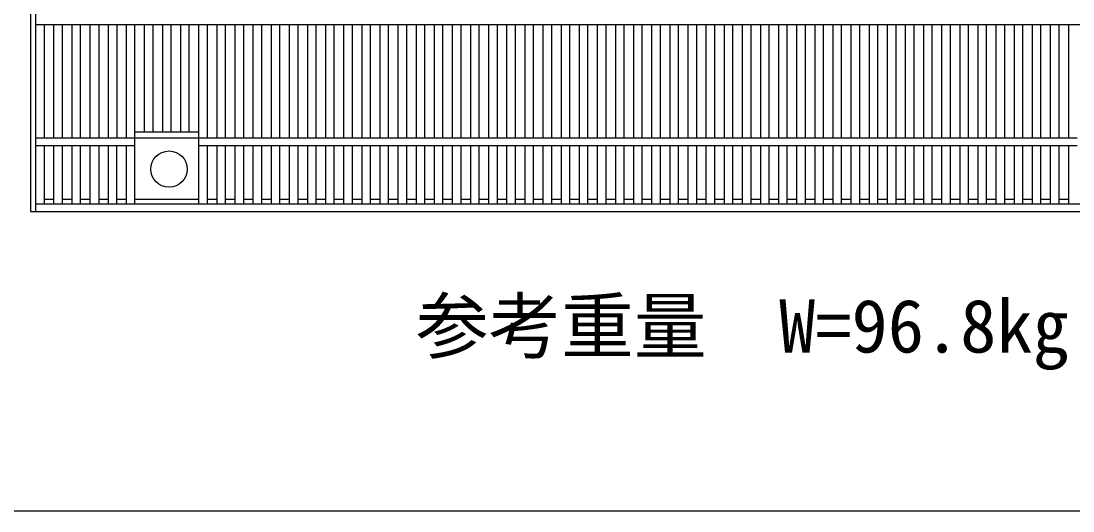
# Model space of a CAD drawing. Units: millimetres, scale not verified. Extents: x -16800 to 16800, y -5940 to 5940.
# Drawn here: x -4403 to -3534, y 1058 to 1463 of the extents above; entities that cross this region are included whole.
import ezdxf
from ezdxf.enums import TextEntityAlignment as Align

# ---------------------------------------------------------------- set-up
doc = ezdxf.new("R2010")
doc.units = ezdxf.units.MM
doc.header["$LTSCALE"] = 20
for name, color, linetype, lineweight in [('0-0_DIM', 7, 'Continuous', 25), ('0-2_HATCH', 6, 'Continuous', 25), ('0-6_TXT', 7, 'Continuous', 25)]:
    doc.layers.add(name, color=color, linetype=linetype, lineweight=lineweight)
doc.styles.add('ＭＳ ゴシック', font='')
doc.styles.get('ＭＳ ゴシック').set_extended_font_data('MS Gothic')

msp = doc.modelspace()

# ---------------------------------------------------------------- linework, layer by layer
at = {"layer": '0-2_HATCH'}
for p, q in [((-4390.63, 1305.97), (-4390.63, 1920.97)), ((-4390.63, 1460.47), (-3395.63, 1460.47)), ((-4383.63, 1366.47), (-4383.63, 1460.47)), ((-4375.66, 1366.47), (-4375.66, 1460.47)), ((-4368.66, 1366.47), (-4368.66, 1460.47)), ((-4360.69, 1366.47), (-4360.69, 1460.47)), ((-4353.69, 1366.47), (-4353.69, 1460.47)), ((-4345.72, 1366.47), (-4345.72, 1460.47)), ((-4338.72, 1460.47), (-4338.72, 1366.47)), ((-4330.75, 1366.47), (-4330.75, 1460.47)), ((-4323.75, 1460.47), (-4323.75, 1366.47)), ((-4315.78, 1366.47), (-4315.78, 1460.47)), ((-4308.78, 1311.97), (-4308.78, 1460.47)), ((-4300.81, 1371.47), (-4300.81, 1460.47)), ((-4293.81, 1371.47), (-4293.81, 1460.47)), ((-4285.84, 1371.47), (-4285.84, 1460.47)), ((-4278.84, 1371.47), (-4278.84, 1460.47)), ((-4270.87, 1371.47), (-4270.87, 1460.47)), ((-4263.87, 1371.47), (-4263.87, 1460.47)), ((-4255.9, 1311.97), (-4255.9, 1460.47)), ((-4248.9, 1366.47), (-4248.9, 1460.47)), ((-4240.93, 1366.47), (-4240.93, 1460.47)), ((-4233.93, 1366.47), (-4233.93, 1460.47)), ((-4225.96, 1366.47), (-4225.96, 1460.47)), ((-4218.96, 1366.47), (-4218.96, 1460.47)), ((-4210.99, 1366.47), (-4210.99, 1460.47)), ((-4203.99, 1366.47), (-4203.99, 1460.47)), ((-4196.02, 1366.47), (-4196.02, 1460.47)), ((-4189.02, 1366.47), (-4189.02, 1460.47)), ((-4181.05, 1366.47), (-4181.05, 1460.47)), ((-4174.05, 1366.47), (-4174.05, 1460.47)), ((-4166.08, 1366.47), (-4166.08, 1460.47)), ((-4159.08, 1366.47), (-4159.08, 1460.47)), ((-4151.11, 1366.47), (-4151.11, 1460.47)), ((-4144.11, 1366.47), (-4144.11, 1460.47)), ((-4136.14, 1366.47), (-4136.14, 1460.47)), ((-4129.14, 1366.47), (-4129.14, 1460.47)), ((-4121.17, 1366.47), (-4121.17, 1460.47)), ((-4114.17, 1366.47), (-4114.17, 1460.47)), ((-4106.2, 1366.47), (-4106.2, 1460.47)), ((-4099.2, 1366.47), (-4099.2, 1460.47)), ((-4091.23, 1366.47), (-4091.23, 1460.47)), ((-4084.23, 1366.47), (-4084.23, 1460.47)), ((-4076.26, 1366.47), (-4076.26, 1460.47)), ((-4069.26, 1366.47), (-4069.26, 1460.47)), ((-4061.29, 1366.47), (-4061.29, 1460.47)), ((-4054.29, 1366.47), (-4054.29, 1460.47)), ((-4046.33, 1366.47), (-4046.33, 1460.47)), ((-4039.33, 1366.47), (-4039.33, 1460.47)), ((-4031.36, 1366.47), (-4031.36, 1460.47)), ((-4024.36, 1366.47), (-4024.36, 1460.47)), ((-4016.39, 1366.47), (-4016.39, 1460.47)), ((-4009.39, 1366.47), (-4009.39, 1460.47)), ((-4001.42, 1366.47), (-4001.42, 1460.47)), ((-3994.42, 1366.47), (-3994.42, 1460.47)), ((-3986.45, 1366.47), (-3986.45, 1460.47)), ((-3979.45, 1366.47), (-3979.45, 1460.47)), ((-3971.48, 1366.47), (-3971.48, 1460.47)), ((-3964.48, 1366.47), (-3964.48, 1460.47)), ((-3956.51, 1366.47), (-3956.51, 1460.47)), ((-3949.51, 1366.47), (-3949.51, 1460.47)), ((-3941.54, 1366.47), (-3941.54, 1460.47)), ((-3934.54, 1366.47), (-3934.54, 1460.47)), ((-3926.57, 1366.47), (-3926.57, 1460.47)), ((-3919.57, 1366.47), (-3919.57, 1460.47)), ((-3911.6, 1366.47), (-3911.6, 1460.47)), ((-3904.6, 1366.47), (-3904.6, 1460.47)), ((-3896.63, 1366.47), (-3896.63, 1460.47)), ((-3889.63, 1366.47), (-3889.63, 1460.47)), ((-3881.66, 1366.47), (-3881.66, 1460.47)), ((-3874.66, 1366.47), (-3874.66, 1460.47)), ((-3866.69, 1366.47), (-3866.69, 1460.47)), ((-3859.69, 1366.47), (-3859.69, 1460.47)), ((-3851.72, 1366.47), (-3851.72, 1460.47)), ((-3844.72, 1366.47), (-3844.72, 1460.47)), ((-3836.75, 1366.47), (-3836.75, 1460.47)), ((-3829.75, 1366.47), (-3829.75, 1460.47)), ((-3821.78, 1366.47), (-3821.78, 1460.47)), ((-3814.78, 1366.47), (-3814.78, 1460.47)), ((-3806.81, 1366.47), (-3806.81, 1460.47)), ((-3799.81, 1366.47), (-3799.81, 1460.47)), ((-3791.84, 1366.47), (-3791.84, 1460.47)), ((-3784.84, 1366.47), (-3784.84, 1460.47)), ((-3776.87, 1366.47), (-3776.87, 1460.47)), ((-3769.87, 1366.47), (-3769.87, 1460.47)), ((-3761.9, 1366.47), (-3761.9, 1460.47)), ((-3754.9, 1366.47), (-3754.9, 1460.47)), ((-3746.93, 1366.47), (-3746.93, 1460.47)), ((-3739.93, 1366.47), (-3739.93, 1460.47)), ((-3731.96, 1366.47), (-3731.96, 1460.47)), ((-3724.96, 1366.47), (-3724.96, 1460.47)), ((-3716.99, 1366.47), (-3716.99, 1460.47)), ((-3709.99, 1366.47), (-3709.99, 1460.47)), ((-3702.02, 1366.47), (-3702.02, 1460.47)), ((-3695.02, 1366.47), (-3695.02, 1460.47)), ((-3687.05, 1366.47), (-3687.05, 1460.47)), ((-3680.05, 1366.47), (-3680.05, 1460.47)), ((-3672.08, 1366.47), (-3672.08, 1460.47)), ((-3665.08, 1366.47), (-3665.08, 1460.47)), ((-3657.11, 1366.47), (-3657.11, 1460.47)), ((-3650.11, 1366.47), (-3650.11, 1460.47)), ((-3642.14, 1366.47), (-3642.14, 1460.47)), ((-3635.14, 1366.47), (-3635.14, 1460.47)), ((-3627.17, 1366.47), (-3627.17, 1460.47)), ((-3620.17, 1366.47), (-3620.17, 1460.47)), ((-3612.2, 1366.47), (-3612.2, 1460.47)), ((-3605.2, 1366.47), (-3605.2, 1460.47)), ((-3597.23, 1366.47), (-3597.23, 1460.47)), ((-3590.23, 1366.47), (-3590.23, 1460.47)), ((-3582.26, 1366.47), (-3582.26, 1460.47)), ((-3575.26, 1366.47), (-3575.26, 1460.47)), ((-3567.29, 1366.47), (-3567.29, 1460.47)), ((-3560.29, 1366.47), (-3560.29, 1460.47)), ((-3552.33, 1366.47), (-3552.33, 1460.47)), ((-3545.33, 1366.47), (-3545.33, 1460.47)), ((-3537.36, 1366.47), (-3537.36, 1460.47)), ((-4308.78, 1366.47), (-4390.63, 1366.47)), ((-4255.9, 1371.47), (-4308.78, 1371.47)), ((-4308.78, 1366.97), (-4255.9, 1366.97)), ((-3530.36, 1366.47), (-4255.9, 1366.47)), ((-4390.63, 1360.47), (-4308.78, 1360.47)), ((-4383.63, 1311.97), (-4383.63, 1360.47)), ((-4375.66, 1311.97), (-4375.66, 1360.47)), ((-4368.66, 1311.97), (-4368.66, 1360.47)), ((-4360.69, 1311.97), (-4360.69, 1360.47)), ((-4353.69, 1311.97), (-4353.69, 1360.47)), ((-4345.72, 1311.97), (-4345.72, 1360.47)), ((-4338.72, 1360.47), (-4338.72, 1311.97)), ((-4330.75, 1311.97), (-4330.75, 1360.47)), ((-4323.75, 1311.97), (-4323.75, 1360.47)), ((-4315.78, 1311.97), (-4315.78, 1360.47)), ((-4255.9, 1360.47), (-3530.36, 1360.47)), ((-4248.9, 1311.97), (-4248.9, 1360.47)), ((-4240.93, 1311.97), (-4240.93, 1360.47)), ((-4233.93, 1311.97), (-4233.93, 1360.47)), ((-4225.96, 1311.97), (-4225.96, 1360.47)), ((-4218.96, 1311.97), (-4218.96, 1360.47)), ((-4210.99, 1311.97), (-4210.99, 1360.47)), ((-4203.99, 1311.97), (-4203.99, 1360.47)), ((-4196.02, 1311.97), (-4196.02, 1360.47)), ((-4189.02, 1311.97), (-4189.02, 1360.47)), ((-4181.05, 1311.97), (-4181.05, 1360.47)), ((-4174.05, 1311.97), (-4174.05, 1360.47)), ((-4166.08, 1311.97), (-4166.08, 1360.47)), ((-4159.08, 1311.97), (-4159.08, 1360.47)), ((-4151.11, 1311.97), (-4151.11, 1360.47)), ((-4144.11, 1311.97), (-4144.11, 1360.47)), ((-4136.14, 1311.97), (-4136.14, 1360.47)), ((-4129.14, 1311.97), (-4129.14, 1360.47)), ((-4121.17, 1311.97), (-4121.17, 1360.47)), ((-4114.17, 1311.97), (-4114.17, 1360.47)), ((-4106.2, 1311.97), (-4106.2, 1360.47)), ((-4099.2, 1311.97), (-4099.2, 1360.47)), ((-4091.23, 1311.97), (-4091.23, 1360.47)), ((-4084.23, 1311.97), (-4084.23, 1360.47)), ((-4076.26, 1311.97), (-4076.26, 1360.47)), ((-4069.26, 1311.97), (-4069.26, 1360.47)), ((-4061.29, 1311.97), (-4061.29, 1360.47)), ((-4054.29, 1311.97), (-4054.29, 1360.47)), ((-4046.33, 1311.97), (-4046.33, 1360.47)), ((-4039.33, 1311.97), (-4039.33, 1360.47)), ((-4031.36, 1311.97), (-4031.36, 1360.47)), ((-4024.36, 1311.97), (-4024.36, 1360.47)), ((-4016.39, 1311.97), (-4016.39, 1360.47)), ((-4009.39, 1311.97), (-4009.39, 1360.47)), ((-4001.42, 1311.97), (-4001.42, 1360.47)), ((-3994.42, 1311.97), (-3994.42, 1360.47)), ((-3986.45, 1311.97), (-3986.45, 1360.47)), ((-3979.45, 1311.97), (-3979.45, 1360.47)), ((-3971.48, 1311.97), (-3971.48, 1360.47)), ((-3964.48, 1311.97), (-3964.48, 1360.47)), ((-3956.51, 1311.97), (-3956.51, 1360.47)), ((-3949.51, 1311.97), (-3949.51, 1360.47)), ((-3941.54, 1311.97), (-3941.54, 1360.47)), ((-3934.54, 1311.97), (-3934.54, 1360.47)), ((-3926.57, 1311.97), (-3926.57, 1360.47)), ((-3919.57, 1311.97), (-3919.57, 1360.47)), ((-3911.6, 1311.97), (-3911.6, 1360.47)), ((-3904.6, 1311.97), (-3904.6, 1360.47)), ((-3896.63, 1311.97), (-3896.63, 1360.47)), ((-3889.63, 1311.97), (-3889.63, 1360.47)), ((-3881.66, 1311.97), (-3881.66, 1360.47)), ((-3874.66, 1311.97), (-3874.66, 1360.47)), ((-3866.69, 1311.97), (-3866.69, 1360.47)), ((-3859.69, 1311.97), (-3859.69, 1360.47)), ((-3851.72, 1311.97), (-3851.72, 1360.47)), ((-3844.72, 1311.97), (-3844.72, 1360.47)), ((-3836.75, 1311.97), (-3836.75, 1360.47)), ((-3829.75, 1311.97), (-3829.75, 1360.47)), ((-3821.78, 1311.97), (-3821.78, 1360.47)), ((-3814.78, 1311.97), (-3814.78, 1360.47)), ((-3806.81, 1311.97), (-3806.81, 1360.47)), ((-3799.81, 1311.97), (-3799.81, 1360.47)), ((-3791.84, 1311.97), (-3791.84, 1360.47)), ((-3784.84, 1311.97), (-3784.84, 1360.47)), ((-3776.87, 1311.97), (-3776.87, 1360.47)), ((-3769.87, 1311.97), (-3769.87, 1360.47)), ((-3761.9, 1311.97), (-3761.9, 1360.47)), ((-3754.9, 1311.97), (-3754.9, 1360.47)), ((-3746.93, 1311.97), (-3746.93, 1360.47)), ((-3739.93, 1311.97), (-3739.93, 1360.47)), ((-3731.96, 1311.97), (-3731.96, 1360.47)), ((-3724.96, 1311.97), (-3724.96, 1360.47)), ((-3716.99, 1311.97), (-3716.99, 1360.47)), ((-3709.99, 1311.97), (-3709.99, 1360.47)), ((-3702.02, 1311.97), (-3702.02, 1360.47)), ((-3695.02, 1311.97), (-3695.02, 1360.47)), ((-3687.05, 1311.97), (-3687.05, 1360.47)), ((-3680.05, 1311.97), (-3680.05, 1360.47)), ((-3672.08, 1311.97), (-3672.08, 1360.47)), ((-3665.08, 1311.97), (-3665.08, 1360.47)), ((-3657.11, 1311.97), (-3657.11, 1360.47)), ((-3650.11, 1311.97), (-3650.11, 1360.47)), ((-3642.14, 1311.97), (-3642.14, 1360.47)), ((-3635.14, 1311.97), (-3635.14, 1360.47)), ((-3627.17, 1311.97), (-3627.17, 1360.47)), ((-3620.17, 1311.97), (-3620.17, 1360.47)), ((-3612.2, 1311.97), (-3612.2, 1360.47)), ((-3605.2, 1311.97), (-3605.2, 1360.47)), ((-3597.23, 1311.97), (-3597.23, 1360.47)), ((-3590.23, 1311.97), (-3590.23, 1360.47)), ((-3582.26, 1311.97), (-3582.26, 1360.47)), ((-3575.26, 1311.97), (-3575.26, 1360.47)), ((-3567.29, 1311.97), (-3567.29, 1360.47)), ((-3560.29, 1311.97), (-3560.29, 1360.47)), ((-3552.33, 1311.97), (-3552.33, 1360.47)), ((-3545.33, 1311.97), (-3545.33, 1360.47)), ((-3537.36, 1311.97), (-3537.36, 1360.47)), ((-4375.66, 1315.97), (-4383.63, 1315.97)), ((-4360.69, 1315.97), (-4368.66, 1315.97)), ((-4345.72, 1315.97), (-4353.69, 1315.97)), ((-4330.75, 1315.97), (-4338.72, 1315.97)), ((-4315.78, 1315.97), (-4323.75, 1315.97)), ((-4255.9, 1315.97), (-4308.78, 1315.97)), ((-4240.93, 1315.97), (-4248.9, 1315.97)), ((-4225.96, 1315.97), (-4233.93, 1315.97)), ((-4210.99, 1315.97), (-4218.96, 1315.97)), ((-4196.02, 1315.97), (-4203.99, 1315.97)), ((-4181.05, 1315.97), (-4189.02, 1315.97)), ((-4166.08, 1315.97), (-4174.05, 1315.97)), ((-4151.11, 1315.97), (-4159.08, 1315.97)), ((-4136.14, 1315.97), (-4144.11, 1315.97)), ((-4121.17, 1315.97), (-4129.14, 1315.97)), ((-4106.2, 1315.97), (-4114.17, 1315.97)), ((-4091.23, 1315.97), (-4099.2, 1315.97)), ((-4076.26, 1315.97), (-4084.23, 1315.97)), ((-4061.29, 1315.97), (-4069.26, 1315.97)), ((-4046.33, 1315.97), (-4054.29, 1315.97)), ((-4031.36, 1315.97), (-4039.33, 1315.97)), ((-4016.39, 1315.97), (-4024.36, 1315.97)), ((-4001.42, 1315.97), (-4009.39, 1315.97)), ((-3986.45, 1315.97), (-3994.42, 1315.97)), ((-3971.48, 1315.97), (-3979.45, 1315.97)), ((-3956.51, 1315.97), (-3964.48, 1315.97)), ((-3941.54, 1315.97), (-3949.51, 1315.97)), ((-3926.57, 1315.97), (-3934.54, 1315.97)), ((-3911.6, 1315.97), (-3919.57, 1315.97)), ((-3896.63, 1315.97), (-3904.6, 1315.97)), ((-3881.66, 1315.97), (-3889.63, 1315.97)), ((-3866.69, 1315.97), (-3874.66, 1315.97)), ((-3851.72, 1315.97), (-3859.69, 1315.97)), ((-3836.75, 1315.97), (-3844.72, 1315.97)), ((-3821.78, 1315.97), (-3829.75, 1315.97)), ((-3806.81, 1315.97), (-3814.78, 1315.97)), ((-3791.84, 1315.97), (-3799.81, 1315.97)), ((-3776.87, 1315.97), (-3784.84, 1315.97)), ((-3761.9, 1315.97), (-3769.87, 1315.97)), ((-3746.93, 1315.97), (-3754.9, 1315.97)), ((-3731.96, 1315.97), (-3739.93, 1315.97)), ((-3716.99, 1315.97), (-3724.96, 1315.97)), ((-3702.02, 1315.97), (-3709.99, 1315.97)), ((-3687.05, 1315.97), (-3695.02, 1315.97)), ((-3672.08, 1315.97), (-3680.05, 1315.97)), ((-3657.11, 1315.97), (-3665.08, 1315.97)), ((-3642.14, 1315.97), (-3650.11, 1315.97)), ((-3627.17, 1315.97), (-3635.14, 1315.97)), ((-3612.2, 1315.97), (-3620.17, 1315.97)), ((-3597.23, 1315.97), (-3605.2, 1315.97)), ((-3582.26, 1315.97), (-3590.23, 1315.97)), ((-3567.29, 1315.97), (-3575.26, 1315.97)), ((-3552.33, 1315.97), (-3560.29, 1315.97)), ((-3537.36, 1315.97), (-3545.33, 1315.97)), ((-3395.63, 1311.97), (-4390.63, 1311.97))]:
    msp.add_line(p, q, dxfattribs=at)
msp.add_lwpolyline([(-3391.13, 1920.97), (-4395.13, 1920.97), (-4395.13, 1305.97), (-3391.13, 1305.97)], dxfattribs=at)
msp.add_circle((-4280.63, 1340.97), 15, dxfattribs=at)
at = {"layer": '0-6_TXT'}
msp.add_lwpolyline([(-5079.71, 1058.19), (-2579.71, 1058.19), (-2579.71, 3908.19), (-5079.71, 3908.19)], close=True, dxfattribs=at)

# ---------------------------------------------------------------- texts
at = {"layer": '0-0_DIM', "style": 'ＭＳ ゴシック'}
msp.add_text('参考重量\u3000W=96.8kg', height=43.99, dxfattribs=at).set_placement((-4076.64, 1176.04), align=Align.BOTTOM_LEFT)

doc.saveas('drawing.dxf')
